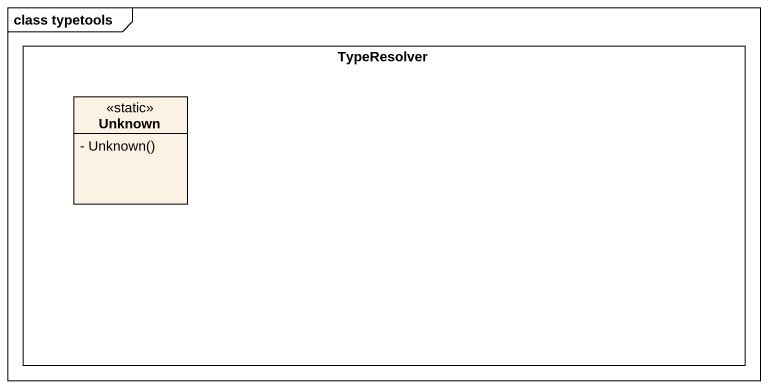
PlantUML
@startuml
mainframe class typetools
hide circle
hide empty members
skinparam classAttributeIconSize 0
rectangle TypeResolver {
  class Unknown <<static>> {
    - Unknown()
  }
}
@enduml
